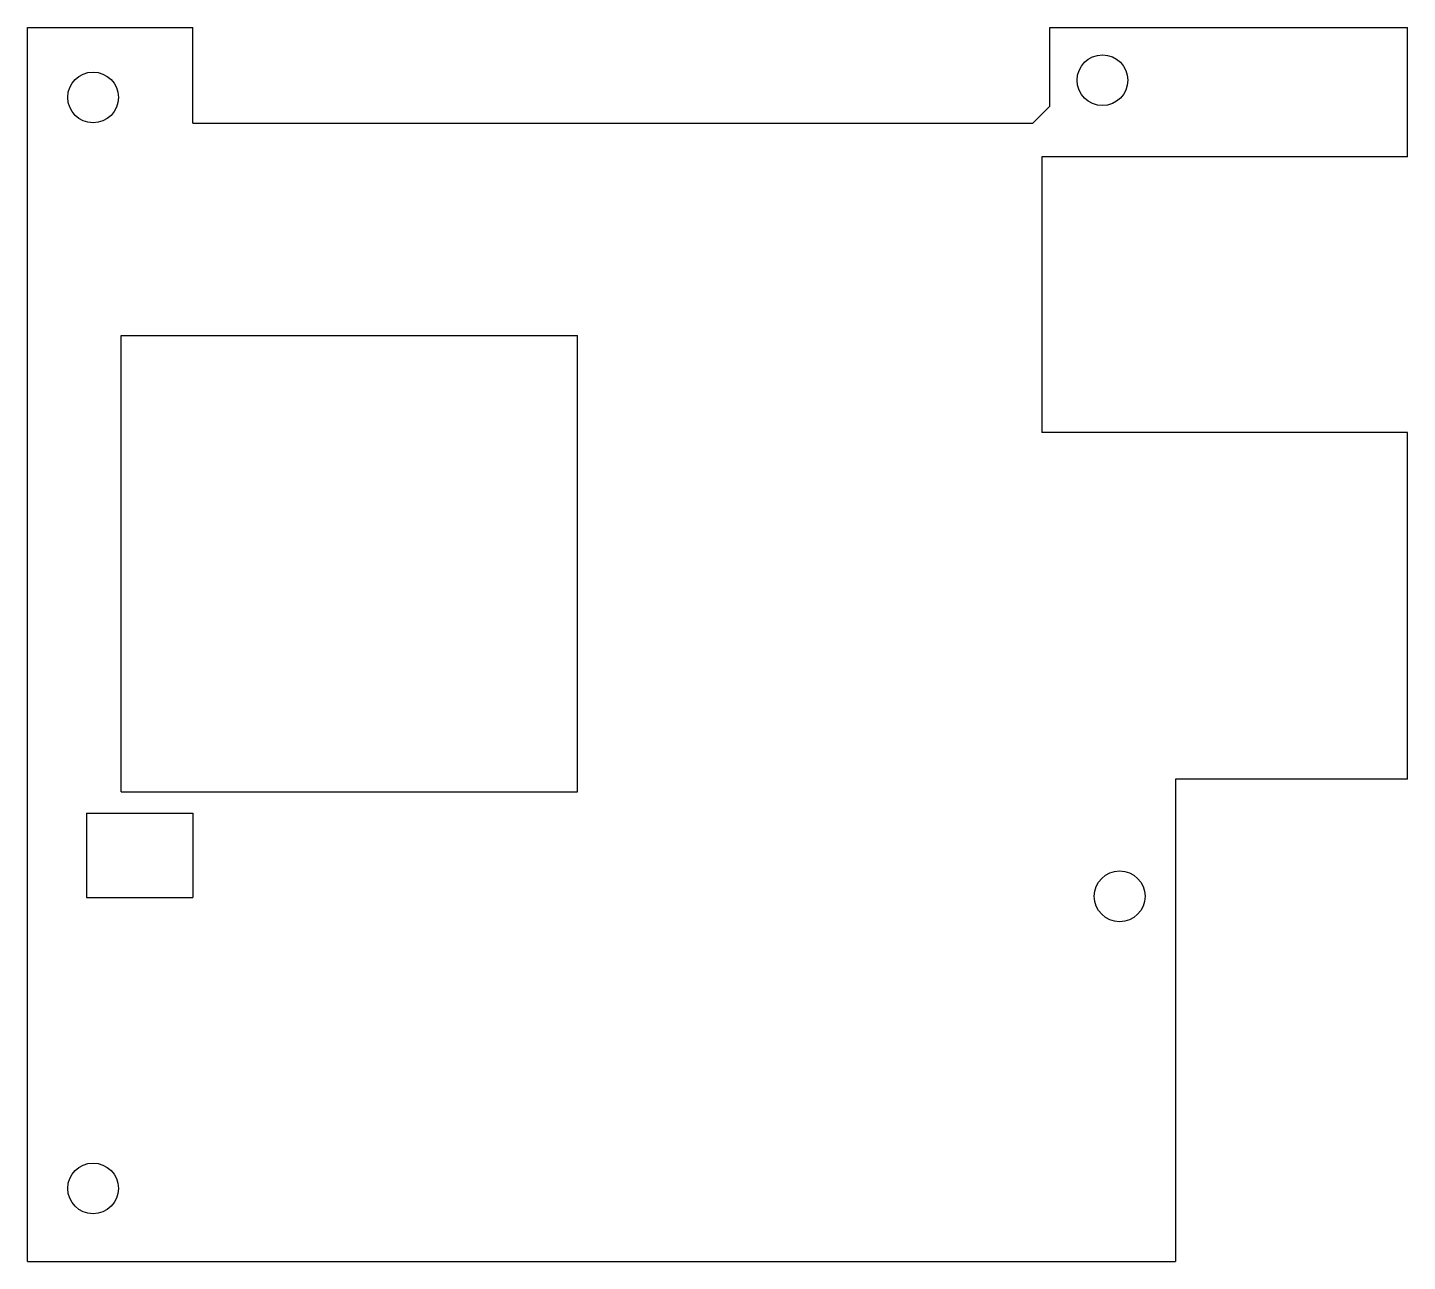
# Model space of a CAD drawing. Header units: millimetres. Extents: x -7.2 to 74.4, y -16.5 to 56.5.
import ezdxf

# ---------------------------------------------------------------- set-up
doc = ezdxf.new("R2010")
doc.units = ezdxf.units.MM

msp = doc.modelspace()

# ---------------------------------------------------------------- linework, layer by layer
at = {"color": 7, "linetype": 'Continuous', "lineweight": 25}
for p, q in [((-7.176, 56.452), (2.6, 56.452)), ((-7.176, -16.51), (-7.176, 56.452)), ((2.6, 50.8), (2.6, 56.452)), ((53.276, 56.452), (74.421, 56.452)), ((53.276, 51.8), (53.276, 56.452)), ((74.421, 48.8), (74.421, 56.452)), ((53.276, 51.8), (52.276, 50.8)), ((2.6, 50.8), (52.276, 50.8)), ((52.8, 48.8), (52.8, 32.5)), ((74.421, 48.8), (52.8, 48.8)), ((-1.65, 11.25), (-1.65, 38.25)), ((-1.65, 38.25), (25.35, 38.25)), ((25.35, 11.25), (25.35, 38.25)), ((74.421, 32.5), (52.8, 32.5)), ((74.421, 12), (74.421, 32.5)), ((60.7, 12), (60.7, -16.51)), ((74.421, 12), (60.7, 12)), ((-1.65, 11.25), (25.35, 11.25)), ((-3.7, 10), (2.6, 10)), ((-3.7, 10), (-3.7, 5)), ((2.6, 10), (2.6, 5)), ((-3.7, 5), (2.6, 5)), ((-7.176, -16.51), (60.7, -16.51))]:
    msp.add_line(p, q, dxfattribs=at)
for centre in [(56.388, 53.34), (-3.302, 52.324), (57.404, 5.08), (-3.302, -12.192)]:
    msp.add_circle(centre, 1.5, dxfattribs=at)

doc.saveas('drawing.dxf')
